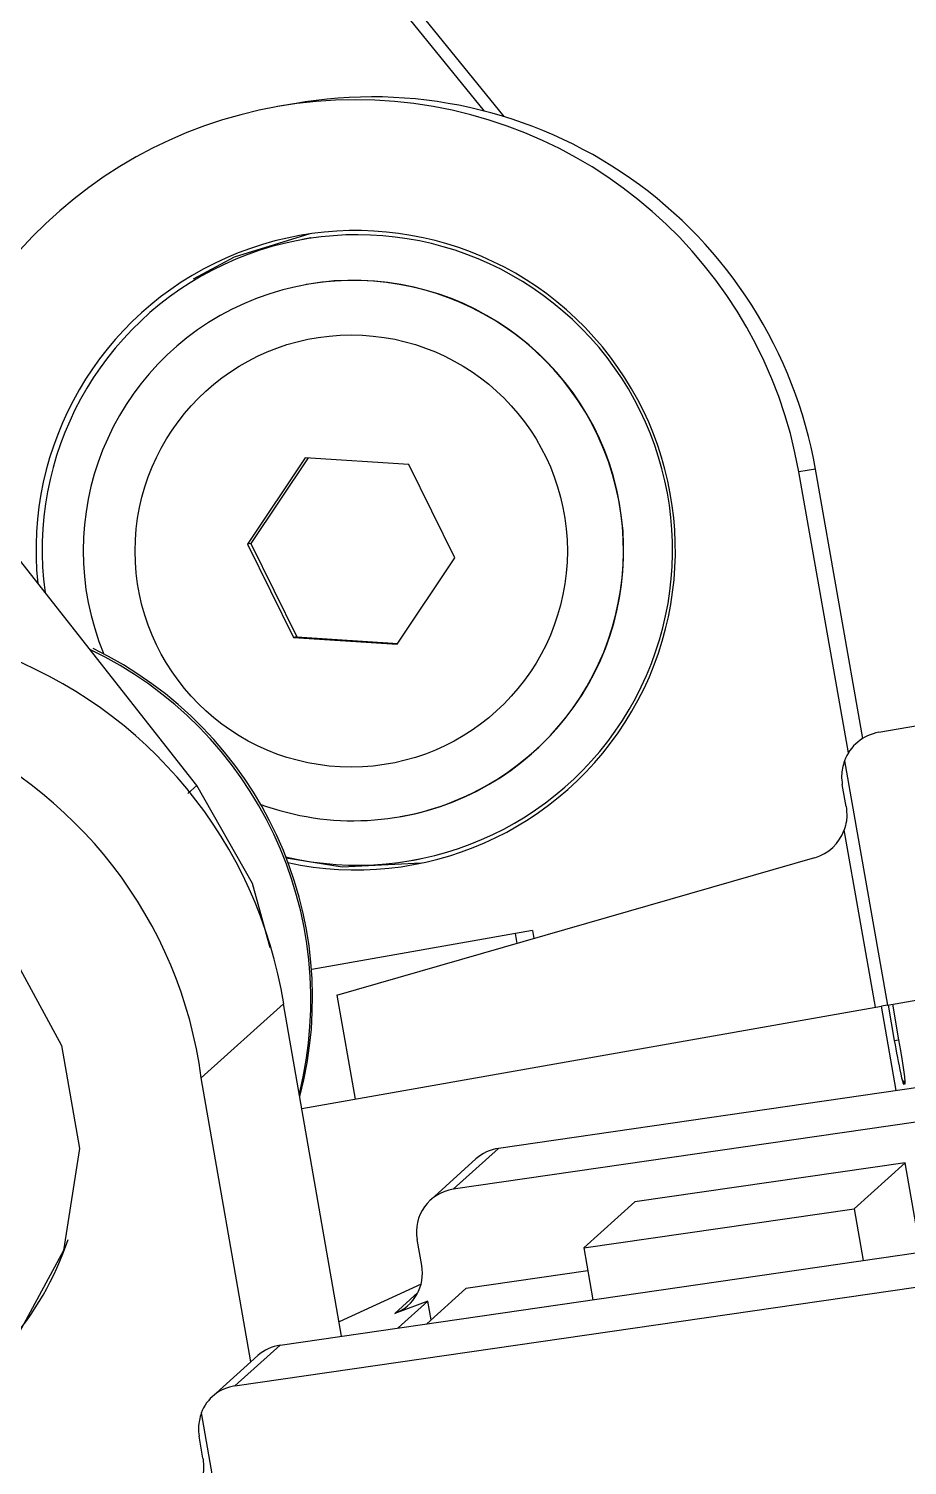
# Model space of a CAD drawing. Header units: millimetres. Extents: x -294 to 2792, y 5 to 1659.
# Drawn here: x 724.31 to 726.261, y 563.411 to 566.601 of the extents above; entities that cross this region are included whole.
import ezdxf

# ---------------------------------------------------------------- set-up
doc = ezdxf.new("R2010")
doc.units = ezdxf.units.MM
doc.layers.get('0').update_dxf_attribs({"lineweight": 18})

msp = doc.modelspace()

# ---------------------------------------------------------------- linework, layer by layer
at = {"color": 7, "linetype": 'Continuous', "lineweight": 25}
for p, q in [((725.3219, 566.4178), (723.2952, 568.9218)), ((725.3657, 566.4055), (723.3247, 568.927)), ((724.6838, 564.9205), (722.3216, 567.9211)), ((724.8992, 566.4342), (724.8623, 566.4277)), ((724.9365, 566.1362), (724.9181, 566.1329)), ((724.9273, 566.033), (724.9266, 566.0329)), ((724.9241, 565.6483), (724.796, 565.4562)), ((724.9304, 565.6479), (724.8034, 565.4575)), ((725.1544, 565.6333), (724.9241, 565.6483)), ((725.2566, 565.4262), (725.1544, 565.6333)), ((726.057, 565.623), (726.02, 565.6165)), ((726.13, 564.9928), (726.02, 565.6165)), ((726.1624, 565.0251), (726.057, 565.623)), ((724.8034, 565.4575), (724.796, 565.4562)), ((724.796, 565.4562), (724.8983, 565.2492)), ((724.8034, 565.4575), (724.9056, 565.2505)), ((725.1286, 565.2342), (725.2566, 565.4262)), ((726.1976, 565.0385), (728.0873, 565.3717)), ((724.9056, 565.2505), (724.8983, 565.2492)), ((724.8983, 565.2492), (725.1286, 565.2342)), ((724.9056, 565.2505), (725.1297, 565.2359)), ((726.1213, 564.9752), (726.217, 564.4327)), ((724.6838, 564.9205), (724.6636, 564.9023)), ((726.1252, 564.8735), (726.1165, 564.9227)), ((725.135, 564.8511), (725.1357, 564.8513)), ((726.1903, 564.428), (726.1208, 564.822)), ((724.9943, 564.4546), (726.0553, 564.7602)), ((725.1612, 564.7542), (725.1796, 564.7575)), ((726.217, 564.4327), (727.2859, 564.6211)), ((725.4284, 564.5983), (724.9385, 564.5119)), ((725.3905, 564.5916), (725.3943, 564.5698)), ((725.4284, 564.5983), (725.4315, 564.5805)), ((724.9943, 564.4546), (725.0349, 564.2242)), ((724.8762, 564.4358), (724.6934, 564.271)), ((725.005, 563.6977), (724.8762, 564.4358)), ((724.9168, 564.2034), (726.2033, 564.4303)), ((726.2364, 564.2429), (726.2033, 564.4303)), ((726.2033, 564.4303), (726.2034, 564.4303)), ((726.217, 564.4327), (726.2034, 564.4303)), ((726.2181, 564.4329), (726.232, 564.3541)), ((726.2423, 564.3559), (726.2284, 564.4347)), ((727.2124, 564.3847), (725.3531, 564.1146)), ((726.232, 564.3541), (726.2423, 564.3559)), ((727.1891, 564.3053), (725.2526, 564.024)), ((724.8034, 563.6407), (724.6934, 564.271)), ((726.2501, 564.2642), (726.2531, 564.2647)), ((725.3531, 564.1146), (725.2526, 564.024)), ((725.3032, 564.0912), (725.2027, 564.0006)), ((726.2561, 564.0829), (725.6558, 563.9957)), ((726.1428, 563.9807), (726.2561, 564.0829)), ((726.2902, 563.8876), (726.2561, 564.0829)), ((725.6558, 563.9957), (725.5425, 563.8935)), ((725.5425, 563.8935), (726.1428, 563.9807)), ((726.1428, 563.9807), (726.1629, 563.8659)), ((724.8687, 563.6779), (726.8053, 563.9592)), ((725.1828, 563.8546), (725.1728, 563.9123)), ((725.5425, 563.8935), (725.5625, 563.7786)), ((724.7682, 563.5872), (726.6275, 563.8573)), ((725.5514, 563.8425), (725.2805, 563.8032)), ((725.1812, 563.8129), (724.9995, 563.7293)), ((725.1228, 563.748), (725.1743, 563.7944)), ((725.2805, 563.8032), (725.1939, 563.7251)), ((725.1966, 563.7756), (725.1228, 563.748)), ((725.1304, 563.7159), (725.1966, 563.7756)), ((725.2039, 563.7341), (725.1966, 563.7756)), ((724.8188, 563.6545), (724.7183, 563.5639)), ((724.8687, 563.6779), (724.7682, 563.5872)), ((724.6932, 563.5271), (724.787, 562.9894)), ((724.6971, 563.4269), (724.6886, 563.4757))]:
    msp.add_line(p, q, dxfattribs=at)
for points in [[(724.676, 566.0452), (724.767, 566.0944), (724.9348, 566.1461)], [(724.8464, 564.5597), (724.8068, 564.703), (724.6838, 564.9205)], [(723.0377, 564.0304), (723.0357, 564.2609), (723.1083, 564.4772), (723.2479, 564.6559), (723.4391, 564.7777), (723.6614, 564.8293), (723.8905, 564.8052), (724.1018, 564.7079), (724.2722, 564.548), (724.3834, 564.3429), (724.4232, 564.1147), (724.3874, 563.8882), (724.2798, 563.688), (724.1121, 563.5357), (723.9025, 563.4478), (723.6737, 563.4339), (723.4504, 563.4954), (723.2569, 563.6258), (723.1142, 563.8108), (723.0377, 564.0304)], [(725.1814, 564.7476), (725.0061, 564.7388), (724.8816, 564.7592)], [(726.2531, 564.2647), (726.2552, 564.258), (726.2562, 564.2572), (726.2562, 564.2624), (726.2552, 564.2733), (726.2531, 564.2891), (726.2501, 564.309), (726.2465, 564.3318), (726.2423, 564.3559)], [(726.2465, 564.2795), (726.2483, 564.2713), (726.2499, 564.2648), (726.2513, 564.2601), (726.2523, 564.2572), (726.253, 564.2563), (726.2534, 564.2572), (726.2534, 564.2601), (726.2531, 564.2648)]]:
    msp.add_lwpolyline(points, dxfattribs=at)
msp.add_circle((725.0263, 565.441), 0.4798, dxfattribs=at)
for centre, radius, start, end in [((725.0359, 565.4436), 0.9992, 9.9632, 165.1269), ((725.0725, 565.4498), 0.9996, 9.9781, 99.9817), ((725.0362, 565.4427), 0.7098, 257.7422, 185.9015), ((725.0399, 565.4434), 0.6998, 256.835, 187.7505), ((725.0312, 565.4421), 0.6, 280.0267, 99.9733), ((725.031, 565.4419), 0.5997, 296.262, 202.5295), ((723.889, 564.2788), 0.9997, 9.0316, 130.6058), ((724.0746, 564.4446), 0.8621, 345.9985, 64.4778), ((724.0785, 564.4481), 0.8619, 345.3225, 64.2338), ((723.7234, 564.1427), 0.9785, 7.5295, 189.0017), ((726.2149, 564.9401), 0.0999, 100.0074, 159.4639), ((725.0309, 565.4413), 0.5992, 249.7645, 296.2931), ((728.0819, 564.6746), 1.8775, 189.8289, 192.1486), ((725.3666, 564.0208), 0.0948, 98.1619, 131.9783), ((725.2664, 563.9297), 0.0952, 98.3547, 190.5622), ((723.7637, 564.1233), 0.6681, 249.2408, 341.5743), ((725.089, 563.8373), 0.0954, 290.7436, 10.4999), ((724.8822, 563.584), 0.0948, 98.1656, 131.9746), ((724.7815, 563.4937), 0.0944, 98.1126, 159.2949)]:
    msp.add_arc(centre, radius, start, end, dxfattribs=at)
msp.add_ellipse((726.0278, 564.8563), major_axis=(-0.0174, 0.0985), ratio=0.98868, start_param=3.246312, end_param=4.189399, dxfattribs=at)
for points, knots in [([(726.1213, 564.9752), (726.1183, 564.9642), (726.1135, 564.9469), (726.1157, 564.9292), (726.1165, 564.9227)], [0, 0, 0, 0, 0.0338798, 0.05374442, 0.05374442, 0.05374442, 0.05374442]), ([(726.1252, 564.8735), (726.1262, 564.8625), (726.1278, 564.8449), (726.1227, 564.8283), (726.1208, 564.822)], [0, 0, 0, 0, 0.03280424, 0.05264214, 0.05264214, 0.05264214, 0.05264214]), ([(724.6932, 563.5271), (724.6902, 563.5165), (724.6856, 563.4997), (724.6878, 563.4822), (724.6886, 563.4757)], [0, 0, 0, 0, 0.03320138, 0.05266823, 0.05266823, 0.05266823, 0.05266823]), ([(724.6971, 563.4269), (724.6981, 563.4161), (724.6997, 563.3987), (724.6949, 563.3827), (724.6932, 563.3767)], [0, 0, 0, 0, 0.03192218, 0.05122668, 0.05122668, 0.05122668, 0.05122668])]:
    msp.add_open_spline(points, degree=3, knots=knots, dxfattribs=at)

doc.saveas('drawing.dxf')
